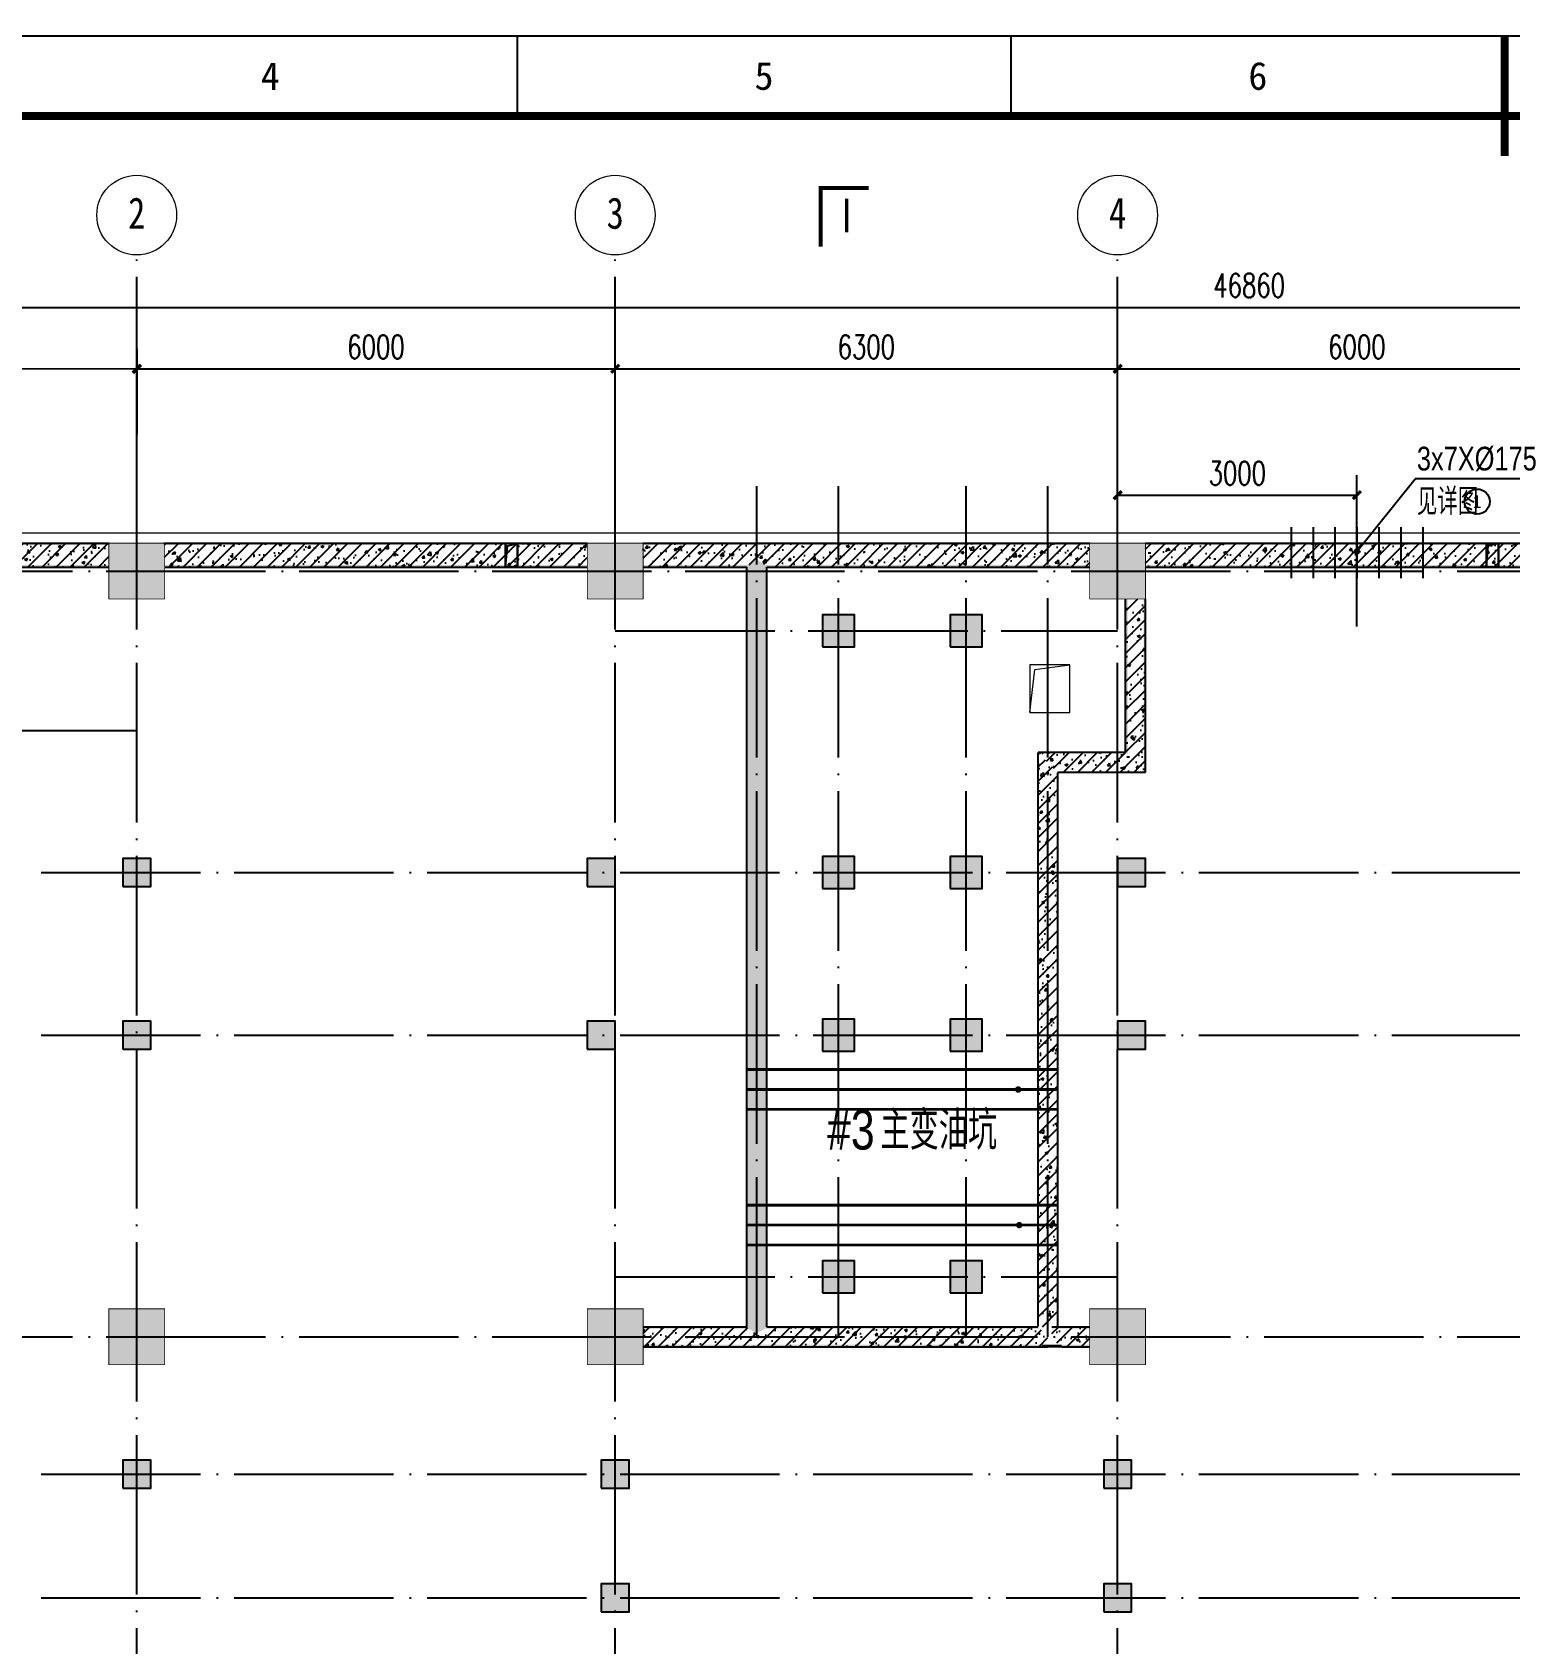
# Model space of a CAD drawing. Extents: x 3213259 to 3716512, y 332899 to 392399.
# Drawn here: x 3376235 to 3394762, y 372194 to 392399 of the extents above; entities that cross this region are included whole.
import ezdxf
from ezdxf.enums import TextEntityAlignment as Align

# ---------------------------------------------------------------- set-up
doc = ezdxf.new("R2010")
doc.units = 0
doc.header["$LTSCALE"] = 1000
doc.header["$MEASUREMENT"] = 0
for name, pattern in [('ACAD_ISO04W100', [30, 24, -3, 0, -3]), ('DASHDOTX2', [2, 1, -0.5, 0, -0.5]), ('DOTE', [2.42, 2, -0.2, 0.02, -0.2])]:
    doc.linetypes.add(name, pattern=pattern)
for name, color, linetype, lineweight in [('A-Line1', 11, 'Continuous', 9), ('JZX_ViewLine', 30, 'Continuous', 0), ('S-GRID-IDEN', 7, 'Continuous', 18)]:
    doc.layers.add(name, color=color, linetype=linetype, lineweight=lineweight)
for name, color, linetype in [('AXIS', 3, 'Continuous'), ('COLUMN', 2, 'Continuous'), ('DIM_LEAD', 3, 'Continuous'), ('DIM_SYMB', 3, 'Continuous'), ('DOTE', 1, 'DOTE'), ('JQFrame_DefaultLayer', 7, 'Continuous'), ('M_Hatch', 254, 'Continuous'), ('M_Thick', 6, 'Continuous'), ('PUB_HATCH', 8, 'Continuous'), ('PUB_TEXT', 7, 'Continuous'), ('PUB_WALL', 9, 'Continuous'), ('S-给排水提资', 4, 'Continuous'), ('WALL', 7, 'Continuous'), ('电气提资', 6, 'Continuous'), ('电缆', 6, 'Continuous'), ('结构柱', 7, 'Continuous')]:
    doc.layers.add(name, color=color, linetype=linetype)
doc.styles.add('_TCH_DIM_T3', font='SIMPLEX.shx', dxfattribs={"width": 0.705882, "bigfont": 'GBCBIG'})
doc.styles.add('JQFrame_markText', font='txt')
doc.styles.add('sepd_yb2', font='sepd_gbe.shx', dxfattribs={"width": 0.8, "bigfont": 'sepd_gbc.shx'})
doc.dimstyles.new('_TCH_ARCH&&100', dxfattribs={"dimtxt": 297.5, "dimasz": 100, "dimexe": 250, "dimexo": 300, "dimgap": 126.25, "dimtad": 1, "dimdec": 0, "dimzin": 0, "dimdsep": 46, "dimtxsty": '_TCH_DIM_T3', "dimblk": 'ARCHTICK', "dimcen": 0.09, "dimclrt": 7, "dimazin": 2, "dimtfac": 1, "dimtdec": 0, "dimtix": 1, "dimtmove": 2, "dimatfit": 3, "dimfxl": 1, "dimtolj": 1, "dimtzin": 0, "dimarcsym": 0})
pattern_1 = [(45, (1020450.6, -428190.21), (-88.3883476, 88.3883476), []), (50, (1020450.6, -428190.2), (358.63009, -31.376067), [37.5, -412.5]), (355, (1020450.6, -428190.2), (-69.375667, 376.096067), [30, -330]), (100.4514, (1020480.5, -428192.83), (289.25469, 344.71977), [31.870095, -350.571056]), (46.1842, (1020450.6, -428090.2), (533.620524, -82.75951), [56.25, -618.75]), (96.6356, (1020495.07, -428097.1), (467.33135, 487.05894), [47.80514, -525.8565]), (351.1842, (1020450.6, -428090.2), (467.33097, 487.0593), [45, -495]), (21, (1020500.6, -428115.2), (298.453526, -201.309445), [37.5, -412.5]), (326, (1020500.6, -428115.2), (121.657666, 362.57502), [30, -330]), (71.4514, (1020525.48, -428132), (420.111314, 161.26525), [31.870095, -350.571056]), (37.5, (1020450.6, -428190.21), (6.0799277, 166.446927), [0, -326, 0, -335, 0, -331.25]), (7.5, (1020450.6, -428190.21), (131.534769, 197.205856), [0, -191, 0, -318.5, 0, -126.25]), (327.5, (1020339.1, -428190.21), (266.911218, -11.277436), [0, -125, 0, -390, 0, -517.5]), (317.5, (1020289.1, -428190.21), (291.593085, 50.052491), [0, -162.5, 0, -259, 0, -367.5])]
pattern_2 = [(45, (1020450.6, -428190.25), (-88.3883476, 88.3883476), []), (50, (1020450.6, -428190.25), (358.63009, -31.376067), [37.5, -412.5]), (355, (1020450.6, -428190.25), (-69.375667, 376.096067), [30, -330]), (100.4514, (1020480.5, -428192.86), (289.25469, 344.71977), [31.870095, -350.571056]), (46.1842, (1020450.6, -428090.25), (533.620524, -82.75951), [56.25, -618.75]), (96.6356, (1020495.07, -428097.14), (467.33135, 487.05894), [47.80514, -525.8565]), (351.1842, (1020450.6, -428090.25), (467.33097, 487.0593), [45, -495]), (21, (1020500.6, -428115.25), (298.453526, -201.309445), [37.5, -412.5]), (326, (1020500.6, -428115.25), (121.657666, 362.57502), [30, -330]), (71.4514, (1020525.48, -428132.02), (420.111314, 161.26525), [31.870095, -350.571056]), (37.5, (1020450.6, -428190.25), (6.0799277, 166.446927), [0, -326, 0, -335, 0, -331.25]), (7.5, (1020450.6, -428190.25), (131.534769, 197.205856), [0, -191, 0, -318.5, 0, -126.25]), (327.5, (1020339.1, -428190.25), (266.911218, -11.277436), [0, -125, 0, -390, 0, -517.5]), (317.5, (1020289.1, -428190.25), (291.593085, 50.052491), [0, -162.5, 0, -259, 0, -367.5])]

# ---------------------------------------------------------------- blocks, each defined once
blk = doc.blocks.new('JQStandardFrame-{2F40822963A54541BFAD0D905C8B126F}')
at = {"layer": 'JQFrame_DefaultLayer', "color": 3, "const_width": 1}
blk.add_lwpolyline([(371.5, 420), (371.5, 405)], dxfattribs=at)
at = {"layer": 'JQFrame_DefaultLayer', "color": 3}
blk.add_lwpolyline([(0, 0), (743, 0), (743, 420), (0, 420)], close=True, dxfattribs=at)
for points in [[(247.67, 420), (247.67, 410)], [(309.58, 420), (309.58, 410)], [(371.5, 420), (371.5, 410)]]:
    blk.add_lwpolyline(points, dxfattribs=at)
at = {"layer": 'JQFrame_DefaultLayer', "color": 3, "const_width": 1}
blk.add_lwpolyline([(25, 10), (733, 10), (733, 410), (25, 410)], close=True, dxfattribs=at)
at = {"layer": 'JQFrame_DefaultLayer', "color": 3, "char_height": 3.5, "attachment_point": 5, "style": 'JQFrame_markText'}
for s, insert in [('4', (216.71, 415)), ('5', (278.62, 415)), ('6', (340.54, 415))]:
    blk.add_mtext(s, dxfattribs=dict(at, insert=insert))
blk = doc.blocks.new('_ArchTick')
at = {"color": 0, "linetype": 'ByBlock', "const_width": 0.4}
blk.add_lwpolyline([(-0.5, -0.5), (0.5, 0.5)], dxfattribs=at)
blk = doc.blocks.new('*D219')
at = {"layer": 'AXIS', "color": 0, "lineweight": -2}
for p, q in [((3368065, 384348), (3368065, 389199)), ((3414925, 384348), (3414925, 389199)), ((3368065, 388949), (3414925, 388949))]:
    blk.add_line(p, q, dxfattribs=at)
at = {"layer": 'Defpoints', "color": 0}
for p in [(3414925, 388949), (3368065, 384048), (3414925, 384048)]:
    blk.add_point(p, dxfattribs=at)
at = {"layer": 'AXIS', "color": 0, "lineweight": -2, "xscale": 100, "yscale": 100, "zscale": 100, "rotation": 180}
blk.add_blockref('_ArchTick', (3368065, 388949), dxfattribs=at)
at = {"layer": 'AXIS', "color": 0, "lineweight": -2, "xscale": 100, "yscale": 100, "zscale": 100}
blk.add_blockref('_ArchTick', (3414925, 388949), dxfattribs=at)
at = {"layer": 'AXIS', "color": 7, "insert": (3391495, 389224), "char_height": 297.5, "attachment_point": 5, "style": '_TCH_DIM_T3'}
blk.add_mtext('\\A1;46860', dxfattribs=at)
blk = doc.blocks.new('A$C31D42C8E')
at = {"layer": '电气提资', "color": 7}
blk.add_line((0, 775), (0, -957), dxfattribs=at)
at = {"layer": '电气提资', "color": 1, "linetype": 'ACAD_ISO04W100', "ltscale": 50}
for p, q in [((-825, -470), (-825, 170)), ((-550, -470), (-550, 170)), ((-275, -470), (-275, 170)), ((0, -470), (0, 170)), ((275, -470), (275, 170)), ((550, -470), (550, 170)), ((825, -470), (825, 170))]:
    blk.add_line(p, q, dxfattribs=at)
blk = doc.blocks.new('_FZHK')
blk.add_lwpolyline([(-0.5, -0.5), (0.5, -0.5), (0.5, 0.5), (-0.5, 0.5)], close=True)
blk = doc.blocks.new('*D208')
at = {"layer": 'AXIS', "color": 0, "lineweight": -2}
for p, q in [((3389845, 385968), (3389845, 386845)), ((3392845, 385968), (3392845, 386845)), ((3389845, 386595), (3392845, 386595))]:
    blk.add_line(p, q, dxfattribs=at)
at = {"layer": 'Defpoints', "color": 0}
for p in [(3392845, 386595), (3389845, 385668), (3392845, 385668)]:
    blk.add_point(p, dxfattribs=at)
at = {"layer": 'AXIS', "color": 0, "lineweight": -2, "xscale": 100, "yscale": 100, "zscale": 100, "rotation": 180}
blk.add_blockref('_ArchTick', (3389845, 386595), dxfattribs=at)
at = {"layer": 'AXIS', "color": 0, "lineweight": -2, "xscale": 100, "yscale": 100, "zscale": 100}
blk.add_blockref('_ArchTick', (3392845, 386595), dxfattribs=at)
at = {"layer": 'AXIS', "color": 7, "insert": (3391345, 386870), "char_height": 297.5, "attachment_point": 5, "style": '_TCH_DIM_T3'}
blk.add_mtext('\\A1;3000', dxfattribs=at)
blk = doc.blocks.new('*D203')
at = {"layer": 'AXIS', "color": 0, "lineweight": -2}
for p, q in [((3389845, 386279), (3389845, 388429)), ((3395845, 386279), (3395845, 388429)), ((3389845, 388179), (3395845, 388179))]:
    blk.add_line(p, q, dxfattribs=at)
at = {"layer": 'Defpoints', "color": 0}
for p in [(3395845, 388179), (3389845, 385979), (3395845, 385979)]:
    blk.add_point(p, dxfattribs=at)
at = {"layer": 'AXIS', "color": 0, "lineweight": -2, "xscale": 100, "yscale": 100, "zscale": 100, "rotation": 180}
blk.add_blockref('_ArchTick', (3389845, 388179), dxfattribs=at)
at = {"layer": 'AXIS', "color": 0, "lineweight": -2, "xscale": 100, "yscale": 100, "zscale": 100}
blk.add_blockref('_ArchTick', (3395845, 388179), dxfattribs=at)
at = {"layer": 'AXIS', "color": 7, "insert": (3392845, 388454), "char_height": 297.5, "attachment_point": 5, "style": '_TCH_DIM_T3'}
blk.add_mtext('\\A1;6000', dxfattribs=at)
blk = doc.blocks.new('*D202')
at = {"layer": 'AXIS', "color": 0, "lineweight": -2}
for p, q in [((3383545, 386279), (3383545, 388429)), ((3389845, 386279), (3389845, 388429)), ((3383545, 388179), (3389845, 388179))]:
    blk.add_line(p, q, dxfattribs=at)
at = {"layer": 'Defpoints', "color": 0}
for p in [(3389845, 388179), (3383545, 385979), (3389845, 385979)]:
    blk.add_point(p, dxfattribs=at)
at = {"layer": 'AXIS', "color": 0, "lineweight": -2, "xscale": 100, "yscale": 100, "zscale": 100, "rotation": 180}
blk.add_blockref('_ArchTick', (3383545, 388179), dxfattribs=at)
at = {"layer": 'AXIS', "color": 0, "lineweight": -2, "xscale": 100, "yscale": 100, "zscale": 100}
blk.add_blockref('_ArchTick', (3389845, 388179), dxfattribs=at)
at = {"layer": 'AXIS', "color": 7, "insert": (3386695, 388454), "char_height": 297.5, "attachment_point": 5, "style": '_TCH_DIM_T3'}
blk.add_mtext('\\A1;6300', dxfattribs=at)
blk = doc.blocks.new('*D201')
at = {"layer": 'AXIS', "color": 0, "lineweight": -2}
for p, q in [((3377545, 386279), (3377545, 388429)), ((3383545, 386279), (3383545, 388429)), ((3377545, 388179), (3383545, 388179))]:
    blk.add_line(p, q, dxfattribs=at)
at = {"layer": 'Defpoints', "color": 0}
for p in [(3383545, 388179), (3377545, 385979), (3383545, 385979)]:
    blk.add_point(p, dxfattribs=at)
at = {"layer": 'AXIS', "color": 0, "lineweight": -2, "xscale": 100, "yscale": 100, "zscale": 100, "rotation": 180}
blk.add_blockref('_ArchTick', (3377545, 388179), dxfattribs=at)
at = {"layer": 'AXIS', "color": 0, "lineweight": -2, "xscale": 100, "yscale": 100, "zscale": 100}
blk.add_blockref('_ArchTick', (3383545, 388179), dxfattribs=at)
at = {"layer": 'AXIS', "color": 7, "insert": (3380545, 388454), "char_height": 297.5, "attachment_point": 5, "style": '_TCH_DIM_T3'}
blk.add_mtext('\\A1;6000', dxfattribs=at)
blk = doc.blocks.new('*D200')
at = {"layer": 'AXIS', "color": 0, "lineweight": -2}
for p, q in [((3370546, 386294), (3370550, 388444)), ((3377546, 386279), (3377550, 388429)), ((3370550, 388194), (3377550, 388179))]:
    blk.add_line(p, q, dxfattribs=at)
at = {"layer": 'Defpoints', "color": 0}
for p in [(3377550, 388179), (3370545, 385994), (3377545, 385979)]:
    blk.add_point(p, dxfattribs=at)
at = {"layer": 'AXIS', "color": 0, "lineweight": -2, "xscale": 100, "yscale": 100, "zscale": 100}
for p, rotation in [((3370550, 388194), 179.8810449370617), ((3377550, 388179), 359.8810449370617)]:
    blk.add_blockref('_ArchTick', p, dxfattribs=dict(at, rotation=rotation))
at = {"layer": 'AXIS', "color": 7, "insert": (3374050, 388462), "char_height": 297.5, "attachment_point": 5, "rotation": 359.881, "style": '_TCH_DIM_T3'}
blk.add_mtext('\\A1;7000', dxfattribs=at)
blk = doc.blocks.new('轴网 - M_轴线标头 - 圆-208176--3_200m层平面图')
at = {"layer": 'S-GRID-IDEN'}
blk.add_circle((0, 0), 5, dxfattribs=at)

msp = doc.modelspace()

# ---------------------------------------------------------------- hatches: boundary and pattern name
at = {"layer": 'M_Hatch'}
for points in [[(3377195.134, 375693.835), (3377895.134, 375693.835), (3377895.134, 376393.835), (3377195.134, 376393.835)], [(3383195.134, 375693.835), (3383895.134, 375693.835), (3383895.134, 376393.835), (3383195.134, 376393.835)], [(3389495.134, 375693.835), (3390195.134, 375693.835), (3390195.134, 376393.835), (3389495.134, 376393.835)]]:
    msp.add_hatch(color=256, dxfattribs=at).paths.add_polyline_path(points)
at = {"layer": 'PUB_HATCH'}
h = msp.add_hatch(dxfattribs=at)
h.set_pattern_fill('钢筋混凝土', color=256, scale=50, style=0)
h.set_pattern_definition(pattern_1)
h.paths.add_polyline_path([(3377195.134, 385693.835), (3377195.134, 385993.835), (3370195.134, 385993.835), (3370195.134, 385693.835)])
h = msp.add_hatch(dxfattribs=at)
h.set_pattern_fill('钢筋混凝土', color=256, scale=50, style=0)
h.set_pattern_definition(pattern_1)
h.paths.add_polyline_path([(3383195.134, 385693.835), (3383195.134, 385993.835), (3377895.134, 385993.835), (3377895.134, 385693.835)])
h = msp.add_hatch(dxfattribs=at)
h.set_pattern_fill('钢筋混凝土', color=256, scale=50, style=0)
h.set_pattern_definition(pattern_1)
h.paths.add_polyline_path([(3383895.134, 385993.835), (3383895.134, 385693.835), (3385195.135, 385693.835), (3385220.135, 385718.835), (3385320.135, 385793.835), (3385320.135, 385993.835)])
h = msp.add_hatch(dxfattribs=at)
h.set_pattern_fill('钢筋混凝土', color=256, scale=50, style=0)
h.set_pattern_definition(pattern_1)
h.paths.add_polyline_path([(3389495.134, 385693.835), (3389495.134, 385993.835), (3385320.135, 385993.835), (3385320.135, 385793.835), (3385420.135, 385718.835), (3385445.135, 385693.835)])
h = msp.add_hatch(dxfattribs=at)
h.set_pattern_fill('钢筋混凝土', color=256, scale=50, style=0)
h.set_pattern_definition(pattern_1)
h.paths.add_polyline_path([(3395495.134, 385693.835), (3395495.134, 385993.835), (3390195.134, 385993.835), (3390195.134, 385693.835)])
h = msp.add_hatch(dxfattribs=at)
h.set_pattern_fill('钢筋混凝土', color=256, scale=50, style=0)
h.set_pattern_definition([(45, (1020450.6, -428190.25), (-88.3883476, 88.3883476), []), (50, (1020450.6, -428190.25), (358.63009, -31.376067), [37.5, -412.5]), (355, (1020450.6, -428190.25), (-69.375667, 376.096067), [30, -330]), (100.4514, (1020480.5, -428192.86), (289.25469, 344.71977), [31.870095, -350.571056]), (46.1842, (1020450.6, -428090.25), (533.620524, -82.75951), [56.25, -618.75]), (96.6356, (1020495.07, -428097.14), (467.33135, 487.05894), [47.80514, -525.8565]), (351.1842, (1020450.6, -428090.25), (467.33097, 487.0593), [45, -495]), (21, (1020500.6, -428115.25), (298.453526, -201.309445), [37.5, -412.5]), (326, (1020500.6, -428115.25), (121.657666, 362.57502), [30, -330]), (71.4514, (1020525.47, -428132.02), (420.111314, 161.26525), [31.870095, -350.571056]), (37.5, (1020450.6, -428190.25), (6.0799277, 166.446927), [0, -326, 0, -335, 0, -331.25]), (7.5, (1020450.6, -428190.25), (131.534769, 197.205856), [0, -191, 0, -318.5, 0, -126.25]), (327.5, (1020339.1, -428190.25), (266.911218, -11.277436), [0, -125, 0, -390, 0, -517.5]), (317.5, (1020289.1, -428190.25), (291.593085, 50.052491), [0, -162.5, 0, -259, 0, -367.5])])
h.paths.add_polyline_path([(3385320.134, 376085.507), (3385420.134, 376143.84), (3385445.134, 376168.84), (3385445.134, 385693.801), (3385420.134, 385718.801), (3385320.134, 385793.801), (3385220.134, 385718.801), (3385195.134, 385693.801), (3385195.134, 376168.84), (3385220.134, 376143.84)])
h = msp.add_hatch(dxfattribs=at)
h.set_pattern_fill('钢筋混凝土', color=256, scale=50, style=0)
h.set_pattern_definition(pattern_2)
h.paths.add_polyline_path([(3390195.134, 385293.81), (3389945.134, 385293.81), (3389945.134, 383370.181), (3390195.134, 383120.181)])
for points in [[(3386145.134, 384693.834), (3386545.134, 384693.834), (3386545.134, 385093.834), (3386145.134, 385093.834)], [(3387745.134, 384693.834), (3388145.134, 384693.834), (3388145.134, 385093.834), (3387745.134, 385093.834)], [(3377370.134, 381688.834), (3377720.134, 381688.834), (3377720.134, 382038.834), (3377370.134, 382038.834)], [(3383195.134, 381688.834), (3383545.134, 381688.834), (3383545.134, 382038.834), (3383195.134, 382038.834)], [(3386145.134, 381663.834), (3386545.134, 381663.834), (3386545.134, 382063.834), (3386145.134, 382063.834)], [(3387745.134, 381663.834), (3388145.134, 381663.834), (3388145.134, 382063.834), (3387745.134, 382063.834)], [(3389845.134, 381688.834), (3390195.134, 381688.834), (3390195.134, 382038.834), (3389845.134, 382038.834)], [(3377370.134, 379648.834), (3377720.134, 379648.834), (3377720.134, 379998.834), (3377370.134, 379998.834)], [(3383195.134, 379648.834), (3383545.134, 379648.834), (3383545.134, 379998.834), (3383195.134, 379998.834)], [(3386145.134, 379623.834), (3386545.134, 379623.834), (3386545.134, 380023.834), (3386145.134, 380023.834)], [(3387745.134, 379623.834), (3388145.134, 379623.834), (3388145.134, 380023.834), (3387745.134, 380023.834)], [(3389845.134, 379648.834), (3390195.134, 379648.834), (3390195.134, 379998.834), (3389845.134, 379998.834)], [(3386145.134, 376593.834), (3386545.134, 376593.834), (3386545.134, 376993.834), (3386145.134, 376993.834)], [(3387745.134, 376593.834), (3388145.134, 376593.834), (3388145.134, 376993.834), (3387745.134, 376993.834)], [(3377370.134, 374143.834), (3377720.134, 374143.834), (3377720.134, 374493.834), (3377370.134, 374493.834)], [(3383370.134, 374143.834), (3383720.134, 374143.834), (3383720.134, 374493.834), (3383370.134, 374493.834)], [(3389670.134, 374143.834), (3390020.134, 374143.834), (3390020.134, 374493.834), (3389670.134, 374493.834)], [(3383370.134, 372593.834), (3383720.134, 372593.834), (3383720.134, 372943.834), (3383370.134, 372943.834)], [(3389670.134, 372593.834), (3390020.134, 372593.834), (3390020.134, 372943.834), (3389670.134, 372943.834)]]:
    msp.add_hatch(color=256, dxfattribs=at).paths.add_polyline_path(points)
h = msp.add_hatch(dxfattribs=at)
h.set_pattern_fill('钢筋混凝土', color=256, scale=50, style=0)
h.set_pattern_definition([(45, (995850.6, -428190.25), (-88.3883476, 88.3883476), []), (50, (995850.6, -428190.25), (358.63009, -31.376067), [37.5, -412.5]), (355, (995850.6, -428190.25), (-69.375667, 376.096067), [30, -330]), (100.4514, (995880.5, -428192.86), (289.25469, 344.71977), [31.870095, -350.571056]), (46.1842, (995850.6, -428090.25), (533.620524, -82.75951), [56.25, -618.75]), (96.6356, (995895.07, -428097.14), (467.33135, 487.05894), [47.80514, -525.8565]), (351.1842, (995850.6, -428090.25), (467.33097, 487.0593), [45, -495]), (21, (995900.6, -428115.25), (298.453526, -201.309445), [37.5, -412.5]), (326, (995900.6, -428115.25), (121.657666, 362.57502), [30, -330]), (71.4514, (995925.48, -428132.02), (420.111314, 161.26525), [31.870095, -350.571056]), (37.5, (995850.6, -428190.25), (6.0799277, 166.446927), [0, -326, 0, -335, 0, -331.25]), (7.5, (995850.6, -428190.25), (131.534769, 197.205856), [0, -191, 0, -318.5, 0, -126.25]), (327.5, (995739.1, -428190.25), (266.911218, -11.277436), [0, -125, 0, -390, 0, -517.5]), (317.5, (995689.1, -428190.25), (291.593085, 50.052491), [0, -162.5, 0, -259, 0, -367.5])])
h.paths.add_polyline_path([(3389095.134, 383120.18), (3388845.134, 383370.18), (3388845.134, 376168.84), (3389095.134, 376168.84)])
h = msp.add_hatch(dxfattribs=at)
h.set_pattern_fill('钢筋混凝土', color=256, scale=50, style=0)
h.set_pattern_definition([(45, (1020450.6, -428191.6), (-88.3883476, 88.3883476), []), (50, (1020450.6, -428191.6), (358.63009, -31.376067), [37.5, -412.5]), (355, (1020450.6, -428191.6), (-69.375667, 376.096067), [30, -330]), (100.4514, (1020480.5, -428194.2), (289.25469, 344.71977), [31.870095, -350.571056]), (46.1842, (1020450.6, -428091.6), (533.620524, -82.75951), [56.25, -618.75]), (96.6356, (1020495.07, -428098.5), (467.33135, 487.05894), [47.80514, -525.8565]), (351.1842, (1020450.6, -428091.6), (467.33097, 487.0593), [45, -495]), (21, (1020500.6, -428116.6), (298.453526, -201.309445), [37.5, -412.5]), (326, (1020500.6, -428116.6), (121.657666, 362.57502), [30, -330]), (71.4514, (1020525.48, -428133.37), (420.111314, 161.26525), [31.870095, -350.571056]), (37.5, (1020450.6, -428191.6), (6.0799277, 166.446927), [0, -326, 0, -335, 0, -331.25]), (7.5, (1020450.6, -428191.6), (131.534769, 197.205856), [0, -191, 0, -318.5, 0, -126.25]), (327.5, (1020339.1, -428191.6), (266.911218, -11.277436), [0, -125, 0, -390, 0, -517.5]), (317.5, (1020289.1, -428191.6), (291.593085, 50.052491), [0, -162.5, 0, -259, 0, -367.5])])
h.paths.add_polyline_path([(3390195.134, 383118.832), (3389945.134, 383368.832), (3388845.136, 383368.832), (3389095.136, 383118.832)])
h = msp.add_hatch(dxfattribs=at)
h.set_pattern_fill('钢筋混凝土', color=256, scale=50, style=0)
h.set_pattern_definition(pattern_2)
h.paths.add_polyline_path([(3383895.145, 376168.84), (3383895.145, 375918.84), (3385320.135, 375918.84), (3385320.135, 376085.507), (3385220.135, 376143.84), (3385195.135, 376168.84)])
h = msp.add_hatch(dxfattribs=at)
h.set_pattern_fill('钢筋混凝土', color=256, scale=50, style=0)
h.set_pattern_definition(pattern_2)
h.paths.add_polyline_path([(3385320.135, 376085.507), (3385320.135, 375918.84), (3388970.136, 375918.84), (3388970.136, 376085.507), (3388870.136, 376143.84), (3388845.136, 376168.84), (3385445.135, 376168.84), (3385420.135, 376143.84)])
h = msp.add_hatch(dxfattribs=at)
h.set_pattern_fill('钢筋混凝土', color=256, scale=50, style=0)
h.set_pattern_definition(pattern_2)
h.paths.add_polyline_path([(3389495.145, 375918.84), (3389495.145, 376168.84), (3389020.134, 376168.84), (3389020.134, 376002.173), (3389120.134, 375943.84), (3389145.134, 375918.84)])
at = {"layer": 'PUB_WALL'}
for points in [[(3377195.134, 385968.835), (3377195.134, 385993.835), (3370195.134, 385993.835), (3370195.134, 385968.835)], [(3383195.134, 385968.835), (3383195.134, 385993.835), (3377895.134, 385993.835), (3377895.134, 385968.835)], [(3383895.134, 385993.835), (3383895.134, 385968.835), (3385320.135, 385968.835), (3385320.135, 385993.835)], [(3389495.134, 385968.835), (3389495.134, 385993.835), (3385320.135, 385993.835), (3385320.135, 385968.835)], [(3395495.134, 385968.835), (3395495.134, 385993.835), (3390195.134, 385993.835), (3390195.134, 385968.835)], [(3377195.134, 385693.835), (3377195.134, 385718.835), (3370195.134, 385718.835), (3370195.134, 385693.835)], [(3383195.134, 385693.835), (3383195.134, 385718.835), (3377895.134, 385718.835), (3377895.134, 385693.835)], [(3383895.134, 385718.835), (3383895.134, 385693.835), (3385195.135, 385693.835), (3385220.135, 385718.835)], [(3385195.134, 376168.84), (3385195.134, 385693.801), (3385220.134, 385718.801), (3385220.134, 376143.84)], [(3385445.134, 376168.84), (3385445.134, 385693.801), (3385420.134, 385718.801), (3385420.134, 376143.84)], [(3389495.134, 385693.835), (3389495.134, 385718.835), (3385420.135, 385718.835), (3385445.135, 385693.835)], [(3395495.134, 385693.835), (3395495.134, 385718.835), (3390195.134, 385718.835), (3390195.134, 385693.835)], [(3389970.134, 385293.81), (3389945.134, 385293.81), (3389945.134, 383370.181), (3389970.134, 383345.181)], [(3390195.134, 385293.81), (3390170.134, 385293.81), (3390170.134, 383145.181), (3390195.134, 383120.181)], [(3383895.145, 376168.84), (3383895.145, 376143.84), (3385220.135, 376143.84), (3385195.135, 376168.84)], [(3385445.135, 376168.84), (3388845.136, 376168.84), (3388870.136, 376143.84), (3385420.135, 376143.84)], [(3389495.145, 376143.84), (3389495.145, 376168.84), (3389020.134, 376168.84), (3389020.134, 376143.84)], [(3383895.145, 375943.84), (3383895.145, 375918.84), (3385320.135, 375918.84), (3385320.135, 375943.84)], [(3385320.135, 375918.84), (3388970.136, 375918.84), (3388970.136, 375943.84), (3385320.135, 375943.84)], [(3389145.134, 375918.801), (3388895.134, 375918.801), (3388895.134, 375943.801), (3389145.134, 375943.801)], [(3389495.145, 375918.84), (3389495.145, 375943.84), (3389120.134, 375943.84), (3389145.134, 375918.84)], [(3389145.134, 375918.84), (3389145.134, 375918.801), (3389120.134, 375918.801), (3389120.134, 375943.84)]]:
    msp.add_hatch(color=2, dxfattribs=at).paths.add_polyline_path(points)
at = {"layer": '结构柱'}
for points in [[(3377195.134, 385293.835), (3377895.134, 385293.835), (3377895.134, 385993.835), (3377195.134, 385993.835)], [(3383195.134, 385293.835), (3383895.134, 385293.835), (3383895.134, 385993.835), (3383195.134, 385993.835)], [(3389495.134, 385293.835), (3390195.134, 385293.835), (3390195.134, 385993.835), (3389495.134, 385993.835)]]:
    msp.add_hatch(color=256, dxfattribs=at).paths.add_polyline_path(points)

# ---------------------------------------------------------------- linework, layer by layer
at = {"layer": 'A-Line1', "color": 6, "ltscale": 0.5}
msp.add_lwpolyline([(3388745.134, 383868.835), (3388804.991, 384408.744), (3389245.134, 384468.835)], dxfattribs=at)
msp.add_lwpolyline([(3388745.134, 383868.835), (3389245.134, 383868.835), (3389245.134, 384468.835), (3388745.134, 384468.835)], close=True, dxfattribs=at)
at = {"layer": 'COLUMN', "color": 252}
for p, q in [((3386145.134, 385093.835), (3386145.134, 384693.835)), ((3386545.134, 385093.835), (3386145.134, 385093.835)), ((3386545.134, 384693.835), (3386545.134, 385093.835)), ((3387745.134, 385093.835), (3387745.134, 384693.835)), ((3388145.134, 385093.835), (3387745.134, 385093.835)), ((3388145.134, 384693.835), (3388145.134, 385093.835)), ((3386145.134, 384693.835), (3386545.134, 384693.835)), ((3387745.134, 384693.835), (3388145.134, 384693.835)), ((3377370.134, 382038.835), (3377370.134, 381688.835)), ((3377720.134, 382038.835), (3377370.134, 382038.835)), ((3377720.134, 381688.835), (3377720.134, 382038.835)), ((3383195.134, 382038.835), (3383195.134, 381688.835)), ((3383545.134, 382038.835), (3383195.134, 382038.835)), ((3383545.134, 381688.835), (3383545.134, 382038.835)), ((3386145.134, 382063.835), (3386145.134, 381663.835)), ((3386545.134, 382063.835), (3386145.134, 382063.835)), ((3386545.134, 381663.835), (3386545.134, 382063.835)), ((3387745.134, 382063.835), (3387745.134, 381663.835)), ((3388145.134, 382063.835), (3387745.134, 382063.835)), ((3388145.134, 381663.835), (3388145.134, 382063.835)), ((3389845.134, 382038.835), (3389845.134, 381688.835)), ((3390195.134, 382038.835), (3389845.134, 382038.835)), ((3390195.134, 381688.835), (3390195.134, 382038.835)), ((3377370.134, 381688.835), (3377720.134, 381688.835)), ((3383195.134, 381688.835), (3383545.134, 381688.835)), ((3389845.134, 381688.835), (3390195.134, 381688.835)), ((3386145.134, 381663.835), (3386545.134, 381663.835)), ((3387745.134, 381663.835), (3388145.134, 381663.835)), ((3377370.134, 379998.835), (3377370.134, 379648.835)), ((3377720.134, 379998.835), (3377370.134, 379998.835)), ((3377720.134, 379648.835), (3377720.134, 379998.835)), ((3383195.134, 379998.835), (3383195.134, 379648.835)), ((3383545.134, 379998.835), (3383195.134, 379998.835)), ((3383545.134, 379648.835), (3383545.134, 379998.835)), ((3386145.134, 380023.835), (3386145.134, 379623.835)), ((3386545.134, 380023.835), (3386145.134, 380023.835)), ((3386545.134, 379623.835), (3386545.134, 380023.835)), ((3387745.134, 380023.835), (3387745.134, 379623.835)), ((3388145.134, 380023.835), (3387745.134, 380023.835)), ((3388145.134, 379623.835), (3388145.134, 380023.835)), ((3389845.134, 379998.835), (3389845.134, 379648.835)), ((3390195.134, 379998.835), (3389845.134, 379998.835)), ((3390195.134, 379648.835), (3390195.134, 379998.835)), ((3377370.134, 379648.835), (3377720.134, 379648.835)), ((3383195.134, 379648.835), (3383545.134, 379648.835)), ((3386145.134, 379623.835), (3386545.134, 379623.835)), ((3387745.134, 379623.835), (3388145.134, 379623.835)), ((3389845.134, 379648.835), (3390195.134, 379648.835)), ((3386145.134, 376993.835), (3386145.134, 376593.835)), ((3386545.134, 376993.835), (3386145.134, 376993.835)), ((3386545.134, 376593.835), (3386545.134, 376993.835)), ((3387745.134, 376993.835), (3387745.134, 376593.835)), ((3388145.134, 376993.835), (3387745.134, 376993.835)), ((3388145.134, 376593.835), (3388145.134, 376993.835)), ((3386145.134, 376593.835), (3386545.134, 376593.835)), ((3387745.134, 376593.835), (3388145.134, 376593.835)), ((3377370.134, 374493.835), (3377370.134, 374143.835)), ((3377720.134, 374493.835), (3377370.134, 374493.835)), ((3377720.134, 374143.835), (3377720.134, 374493.835)), ((3383370.134, 374493.835), (3383370.134, 374143.835)), ((3383720.134, 374493.835), (3383370.134, 374493.835)), ((3383720.134, 374143.835), (3383720.134, 374493.835)), ((3389670.134, 374493.835), (3389670.134, 374143.835)), ((3390020.134, 374493.835), (3389670.134, 374493.835)), ((3390020.134, 374143.835), (3390020.134, 374493.835)), ((3377370.134, 374143.835), (3377720.134, 374143.835)), ((3383370.134, 372943.835), (3383370.134, 372593.835)), ((3383720.134, 372943.835), (3383370.134, 372943.835)), ((3383720.134, 372593.835), (3383720.134, 372943.835)), ((3389670.134, 372943.835), (3389670.134, 372593.835)), ((3390020.134, 372943.835), (3389670.134, 372943.835)), ((3390020.134, 372593.835), (3390020.134, 372943.835)), ((3383370.134, 372593.835), (3383720.134, 372593.835)), ((3389670.134, 372593.835), (3390020.134, 372593.835))]:
    msp.add_line(p, q, dxfattribs=at)
at = {"layer": 'DIM_LEAD'}
for p in [(3392845.134, 385887.674), (3395483.721, 386799.392)]:
    msp.add_line(p, (3393574.204, 386799.392), dxfattribs=at)
at = {"layer": 'DIM_LEAD', "const_width": 40}
for points in [[(3392850.496, 385868.439, 1), (3392839.773, 385906.975, 1)], [(3388579.77, 379151.679, 1), (3388616.121, 379134.986, 1)], [(3388593.609, 377433.401, 1), (3388628.328, 377453.264, 1)]]:
    msp.add_lwpolyline(points, format="xyb", close=True, dxfattribs=at)
at = {"layer": 'DIM_SYMB', "const_width": 50}
msp.add_lwpolyline([(3386722.3, 390447.14), (3386122.3, 390447.14), (3386122.3, 389708.861)], dxfattribs=at)
at = {"layer": 'DIM_SYMB'}
msp.add_lwpolyline([(3392925.332, 372619.276, 0, 0, 0), (3392925.332, 373369.468, 80, 0, 0), (3392925.332, 373669.468, 0, 0, 0)], format="xyseb", dxfattribs=at)
at = {"layer": 'DOTE', "color": 8}
for p, q in [((3377545.134, 358290.883), (3377545.134, 389606.397)), ((3383545.134, 358290.883), (3383545.134, 389606.397)), ((3389845.134, 358290.883), (3389845.134, 389606.397)), ((3385320.134, 376043.835), (3385320.134, 386707.093)), ((3386345.134, 376043.835), (3386345.134, 386707.093)), ((3387945.134, 376043.835), (3387945.134, 386707.093)), ((3388970.134, 376043.835), (3388970.134, 386707.093)), ((3362641.302, 385643.835), (3418608.815, 385643.835)), ((3383545.134, 384893.835), (3389845.134, 384893.835)), ((3366179.554, 383643.835), (3377545.134, 383643.835)), ((3376345.394, 381863.835), (3414495.134, 381863.835)), ((3376345.394, 379823.835), (3414495.134, 379823.835)), ((3362641.302, 376043.835), (3418608.815, 376043.835)), ((3376345.394, 374318.835), (3409193.838, 374318.835)), ((3376345.394, 372768.835), (3409193.838, 372768.835))]:
    msp.add_line(p, q, dxfattribs=at)
at = {"layer": 'DOTE', "color": 4}
msp.add_line((3383545.134, 376793.835), (3389845.134, 376793.835), dxfattribs=at)
at = {"layer": 'JZX_ViewLine'}
msp.add_lwpolyline([(3370065.134, 386123.835), (3414925.134, 386123.835), (3414925.134, 363563.835), (3368065.134, 363563.835), (3368065.134, 384123.835)], dxfattribs=at)
at = {"layer": 'M_Thick'}
for points in [[(3377195.134, 385293.835, 10, 10, 0), (3377895.134, 385293.835, 10, 10, 0), (3377895.134, 385993.835, 10, 10, 0), (3377195.134, 385993.835, 10, 10, 0)], [(3383195.134, 385293.835, 10, 10, 0), (3383895.134, 385293.835, 10, 10, 0), (3383895.134, 385993.835, 10, 10, 0), (3383195.134, 385993.835, 10, 10, 0)], [(3389495.134, 385293.835, 10, 10, 0), (3390195.134, 385293.835, 10, 10, 0), (3390195.134, 385993.835, 10, 10, 0), (3389495.134, 385993.835, 10, 10, 0)], [(3377195.134, 375693.835, 10, 10, 0), (3377895.134, 375693.835, 10, 10, 0), (3377895.134, 376393.835, 10, 10, 0), (3377195.134, 376393.835, 10, 10, 0)], [(3383195.134, 375693.835, 10, 10, 0), (3383895.134, 375693.835, 10, 10, 0), (3383895.134, 376393.835, 10, 10, 0), (3383195.134, 376393.835, 10, 10, 0)], [(3389495.134, 375693.835, 10, 10, 0), (3390195.134, 375693.835, 10, 10, 0), (3390195.134, 376393.835, 10, 10, 0), (3389495.134, 376393.835, 10, 10, 0)]]:
    msp.add_lwpolyline(points, format="xyseb", close=True, dxfattribs=at)
at = {"layer": 'PUB_TEXT'}
msp.add_circle((3394353.631, 386513.985), 157.5, dxfattribs=at)
at = {"layer": 'PUB_WALL', "color": 2, "const_width": 25}
for points in [[(3388845.134, 376168.84), (3388845.134, 383368.835)], [(3388845.136, 383368.835), (3389945.134, 383368.835)], [(3389095.134, 376168.84), (3389095.134, 383118.835)], [(3389095.136, 383118.835), (3390195.134, 383118.835)]]:
    msp.add_lwpolyline(points, dxfattribs=at)
at = {"layer": 'S-给排水提资'}
for p, q in [((3382170.134, 385993.839), (3382170.134, 385693.839)), ((3382170.134, 385693.839), (3382170.134, 385993.839)), ((3382170.134, 385993.835), (3382170.134, 385693.835)), ((3382170.134, 385693.835), (3382170.134, 385993.835)), ((3382170.134, 385993.835), (3382170.134, 385693.835)), ((3382170.134, 385693.835), (3382170.134, 385993.835)), ((3382320.134, 385693.839), (3382320.134, 385993.839)), ((3382320.134, 385993.839), (3382320.134, 385693.839)), ((3382320.134, 385693.835), (3382320.134, 385993.835)), ((3382320.134, 385993.835), (3382320.134, 385693.835)), ((3382320.134, 385693.835), (3382320.134, 385993.835)), ((3382320.134, 385993.835), (3382320.134, 385693.835)), ((3394470.402, 385993.839), (3394470.402, 385693.839)), ((3394470.402, 385693.839), (3394470.402, 385993.839)), ((3394470.402, 385993.835), (3394470.402, 385693.835)), ((3394470.402, 385693.835), (3394470.402, 385993.835)), ((3394470.402, 385993.835), (3394470.402, 385693.835)), ((3394470.402, 385693.835), (3394470.402, 385993.835)), ((3394620.402, 385693.839), (3394620.402, 385993.839)), ((3394620.402, 385993.839), (3394620.402, 385693.839)), ((3394620.402, 385693.835), (3394620.402, 385993.835)), ((3394620.402, 385993.835), (3394620.402, 385693.835)), ((3394620.402, 385693.835), (3394620.402, 385993.835)), ((3394620.402, 385993.835), (3394620.402, 385693.835))]:
    msp.add_line(p, q, dxfattribs=at)
for points in [[(3382170.134, 385693.839), (3382193.152, 385960.492), (3382320.134, 385993.839)], [(3382170.134, 385693.835), (3382193.152, 385960.487), (3382320.134, 385993.835)], [(3382170.134, 385693.835), (3382193.152, 385960.487), (3382320.134, 385993.835)], [(3394470.402, 385693.839), (3394493.42, 385960.492), (3394620.402, 385993.839)], [(3394470.402, 385693.835), (3394493.42, 385960.487), (3394620.402, 385993.835)], [(3394470.402, 385693.835), (3394493.42, 385960.487), (3394620.402, 385993.835)]]:
    msp.add_lwpolyline(points, dxfattribs=at)
for points in [[(3382170.134, 385993.839), (3382320.134, 385993.839), (3382320.134, 385693.839), (3382170.134, 385693.839)], [(3382170.134, 385993.835), (3382320.134, 385993.835), (3382320.134, 385693.835), (3382170.134, 385693.835)], [(3382170.134, 385993.835), (3382320.134, 385993.835), (3382320.134, 385693.835), (3382170.134, 385693.835)], [(3394470.402, 385993.839), (3394620.402, 385993.839), (3394620.402, 385693.839), (3394470.402, 385693.839)], [(3394470.402, 385993.835), (3394620.402, 385993.835), (3394620.402, 385693.835), (3394470.402, 385693.835)], [(3394470.402, 385993.835), (3394620.402, 385993.835), (3394620.402, 385693.835), (3394470.402, 385693.835)]]:
    msp.add_lwpolyline(points, close=True, dxfattribs=at)
at = {"layer": 'WALL', "color": 2}
for p, q in [((3370195.126, 385993.835), (3377195.134, 385993.835)), ((3377895.134, 385993.835), (3383195.134, 385993.835)), ((3383895.134, 385993.835), (3385320.135, 385993.835)), ((3385320.135, 385993.835), (3389495.134, 385993.835)), ((3390195.134, 385993.835), (3395495.134, 385993.835)), ((3370195.134, 385693.835), (3377195.134, 385693.835)), ((3377895.134, 385693.835), (3383195.134, 385693.835)), ((3383895.134, 385693.835), (3385195.135, 385693.835)), ((3385195.134, 376168.84), (3385195.134, 385693.801)), ((3385445.134, 376168.84), (3385445.134, 385693.801)), ((3385445.135, 385693.835), (3389495.134, 385693.835)), ((3390195.134, 385693.835), (3395495.134, 385693.835)), ((3389945.134, 383370.181), (3389945.134, 385293.81)), ((3390195.134, 383120.181), (3390195.134, 385293.81)), ((3383895.145, 376168.84), (3385195.135, 376168.84)), ((3385445.135, 376168.84), (3388845.136, 376168.84)), ((3389020.134, 376168.84), (3389495.145, 376168.84)), ((3383895.145, 375918.84), (3385320.135, 375918.84)), ((3385320.135, 375918.84), (3388970.136, 375918.84)), ((3389145.134, 375918.801), (3388895.134, 375918.801)), ((3389145.134, 375918.84), (3389495.145, 375918.84)), ((3389145.134, 375918.84), (3389145.134, 375918.801))]:
    msp.add_line(p, q, dxfattribs=at)
at = {"layer": '电缆', "linetype": 'DASHDOTX2', "const_width": 35}
for points in [[(3385195.136, 379393.333), (3389095.136, 379393.333)], [(3385195.136, 379143.333), (3389095.136, 379143.333)], [(3385195.136, 378893.333), (3389095.136, 378893.333)], [(3385195.136, 377693.333), (3389095.136, 377693.333)], [(3385195.136, 377443.333), (3389095.136, 377443.333)], [(3385195.136, 377193.333), (3389095.136, 377193.333)]]:
    msp.add_lwpolyline(points, dxfattribs=at)

# ---------------------------------------------------------------- block references
at = {"xscale": 100, "yscale": 100, "zscale": 100}
msp.add_blockref('JQStandardFrame-{2F40822963A54541BFAD0D905C8B126F}', (3357549.167, 350349.078), dxfattribs=at)
at = {"layer": 'COLUMN', "color": 252}
for p, xscale, yscale, zscale in [((3386345.134, 384893.835), 400, 400, 400), ((3387945.134, 384893.835), 400, 400, 400), ((3377545.134, 381863.835), 350, 350, 350), ((3383370.134, 381863.835), 350, 350, 350), ((3386345.134, 381863.835), 400, 400, 400), ((3387945.134, 381863.835), 400, 400, 400), ((3390020.134, 381863.835), 350, 350, 350), ((3377545.134, 379823.835), 350, 350, 350), ((3383370.134, 379823.835), 350, 350, 350), ((3386345.134, 379823.835), 400, 400, 400), ((3387945.134, 379823.835), 400, 400, 400), ((3390020.134, 379823.835), 350, 350, 350), ((3386345.134, 376793.835), 400, 400, 400), ((3387945.134, 376793.835), 400, 400, 400), ((3377545.134, 374318.835), 350, 350, 350), ((3383545.134, 374318.835), 350, 350, 350), ((3389845.134, 374318.835), 350, 350, 350), ((3383545.134, 372768.835), 350, 350, 350), ((3389845.134, 372768.835), 350, 350, 350)]:
    msp.add_blockref('_FZHK', p, dxfattribs=dict(at, xscale=xscale, yscale=yscale, zscale=zscale))
at = {"layer": 'S-GRID-IDEN', "xscale": 99.99999999999993, "yscale": 99.99999999999993, "zscale": 99.99999999999993}
for p in [(3377545.134, 390106.397), (3383545.134, 390106.397), (3389845.134, 390106.397)]:
    msp.add_blockref('轴网 - M_轴线标头 - 圆-208176--3_200m层平面图', p, dxfattribs=at)
at = {"layer": '电气提资', "color": 7, "rotation": 180}
msp.add_blockref('A$C31D42C8E', (3392845.134, 385723.797), dxfattribs=at)

# ---------------------------------------------------------------- texts
at = {"layer": 'PUB_TEXT', "style": 'sepd_yb2', "width": 0.8}
for s, height, p in [('I', 425, (3386385.312, 389888.539)), ('3x7X%%c175', 297.5, (3393597.308, 386904.392)), ('见详图', 337.5887, (3393597.308, 386344.392)), ('#3', 500, (3386202.828, 378390.218)), ('主变油坑', 482.2695, (3386869.495, 378390.218))]:
    msp.add_text(s, height=height, dxfattribs=at).set_placement(p)
at = {"layer": 'PUB_TEXT', "style": 'sepd_yb2', "width": 2.285714}
msp.add_text('1', height=157.258, dxfattribs=at).set_placement((3394301.211, 386435.356), (3394406.05, 386435.356), align=Align.FIT)
at = {"layer": 'S-GRID-IDEN', "lineweight": 15, "char_height": 393.18182, "width": 347.94292, "attachment_point": 2, "line_spacing_factor": 0.887216, "style": 'sepd_yb2'}
for s, insert in [('\\f黑体|b0|i0|c134|p49|;2', (3377545.012, 390328.394)), ('\\f黑体|b0|i0|c134|p49|;3', (3383545.012, 390328.394)), ('\\f黑体|b0|i0|c134|p49|;4', (3389845.012, 390328.394))]:
    msp.add_mtext(s, dxfattribs=dict(at, insert=insert))

# ---------------------------------------------------------------- dimensions: what is measured, and where the dimension line sits
at = {"layer": 'AXIS', "color": 3}
dim = msp.add_linear_dim(base=(3414925.134, 388949.133), p1=(3368065.134, 384047.658), p2=(3414925.134, 384047.658), dimstyle='_TCH_ARCH&&100', dxfattribs=at)
dim.commit()
dim.dimension.update_dxf_attribs({"geometry": '*D219', "text_midpoint": (3391495.134, 389224.133)})
for p1, p2, distance, picture, middle in [((3370545.134, 385993.835), (3377545.134, 385979.302), 2199.995, '*D200', (3374050.273, 388461.558)), ((3377545.134, 385979.302), (3383545.134, 385979.302), 2200, '*D201', (3380545.134, 388454.302)), ((3383545.134, 385979.302), (3389845.136, 385979.302), 2200, '*D202', (3386695.135, 388454.302)), ((3389845.136, 385979.302), (3395845.134, 385979.302), 2200, '*D203', (3392845.135, 388454.302)), ((3389845.134, 385667.871), (3392845.134, 385667.871), 927.621, '*D208', (3391345.134, 386870.492))]:
    dim = msp.add_aligned_dim(p1=p1, p2=p2, distance=distance, dimstyle='_TCH_ARCH&&100', dxfattribs=at)
    dim.commit()
    dim.dimension.update_dxf_attribs({"geometry": picture, "text_midpoint": middle})

doc.saveas('drawing.dxf')
